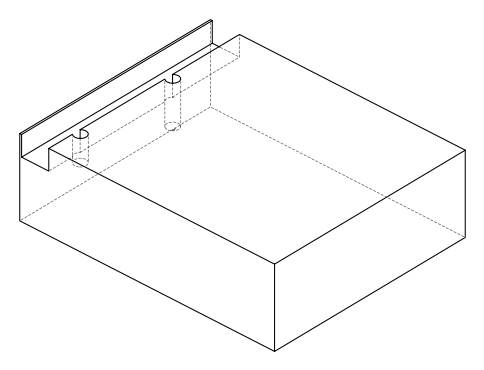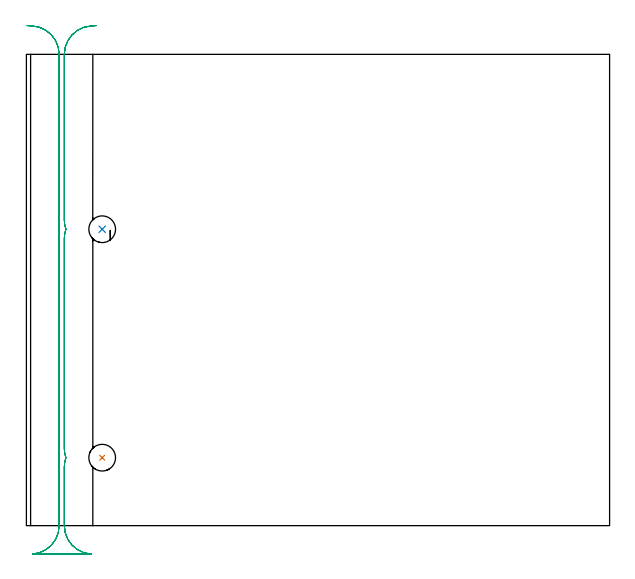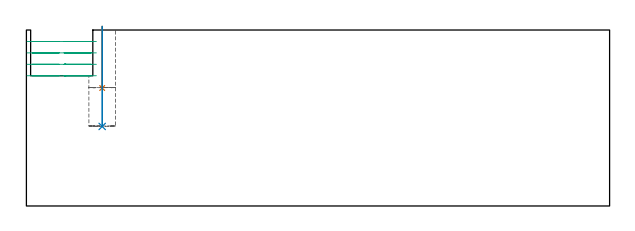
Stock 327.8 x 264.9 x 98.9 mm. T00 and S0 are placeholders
(PLAN: 3 operations, 1 tool changes, 5.8 min)
(1 INDEXABLE_INSERT_DRILL_BLIND_HOLE_FROM_SOLID | STEP1POCKET | NXT0302_001 | 0.14 min | 5721 mm3)
(2 INDEXABLE_INSERT_DRILL_BLIND_HOLE_FROM_SOLID_1 | STEP1POCKET_1 | NXT0302_001 | 0.23 min | 9529 mm3)
(3 MILL_RECTANGULAR_SLOT | SLOT_RECTANGULAR | UGT0201_004 | Follow Part, ap 8, ae 75% | 5.39 min | 236784 mm3)
(TOOL NXT0302_001 | Index. Insert Drill 15mm [880-D1500L20-05] | D15 PA176 FL75 Z2)
(TOOL UGT0201_004 | End Mill 32 mm | D32 FL53 Z6)
(OP 1 INDEXABLE_INSERT_DRILL_BLIND_HOLE_FROM_SOLID)
G17 G21 G94 G90
T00 M6
G54
G17 G0 G90 X42.6 Y38.2 S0 M3
G43 Z108.9 H1
G94 G81 G98 Z66.3 F250. R100.9
G80
M5
M2
(OP 2 INDEXABLE_INSERT_DRILL_BLIND_HOLE_FROM_SOLID_1)
G17 G21 G94 G90
T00 M6
G54
G17 G0 G90 X42.6 Y166.6 S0 M3
G43 Z108.9 H1
G94 G81 G98 Z44.7 F250. R100.9
G80
M5
M2
(OP 3 MILL_RECTANGULAR_SLOT)
G17 G21 G94 G90
T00 M6
G54
G17 G0 G90 X0.385 Y281.054 S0 M3
G43 Z108.9 H0
Z92.475
G94 G1 X3.379 Y280.87 F250.
G2 X18.4 Y264.9 R16. F500.
G1 Y0.
G2 X3.379 Y-15.97 R16.
G1 Y-16.
X36.321
Y-15.97
G2 X21.3 Y0. R16.
G1 Y32.823
G2 X22.231 Y38.2 R16.
X21.3 Y43.577 R16.
G1 Y161.223
G2 X22.231 Y166.6 R16.
X21.3 Y171.977 R16.
G1 Y264.9
G2 X36.321 Y280.87 R16.
G1 X39.315 Y281.054 F250.
G0 X0.385 Z86.05
G1 X3.379 Y280.87
G2 X18.4 Y264.9 R16. F500.
G1 Y0.
G2 X3.379 Y-15.97 R16.
G1 Y-16.
X36.321
Y-15.97
G2 X21.3 Y0. R16.
G1 Y32.823
G2 X22.231 Y38.2 R16.
X21.3 Y43.577 R16.
G1 Y161.223
G2 X22.231 Y166.6 R16.
X21.3 Y171.977 R16.
G1 Y264.9
G2 X36.321 Y280.87 R16.
G1 X39.315 Y281.054 F250.
G0 X0.385 Z79.625
G1 X3.379 Y280.87
G2 X18.4 Y264.9 R16. F500.
G1 Y0.
G2 X3.379 Y-15.97 R16.
G1 Y-16.
X36.321
Y-15.97
G2 X21.3 Y0. R16.
G1 Y32.823
G2 X22.231 Y38.2 R16.
X21.3 Y43.577 R16.
G1 Y161.223
G2 X22.231 Y166.6 R16.
X21.3 Y171.977 R16.
G1 Y264.9
G2 X36.321 Y280.87 R16.
G1 X39.315 Y281.054 F250.
G0 X0.385 Z73.2
G1 X3.379 Y280.87
G2 X18.4 Y264.9 R16. F500.
G1 Y0.
G2 X3.379 Y-15.97 R16.
G1 Y-16.
X36.321
Y-15.97
G2 X21.3 Y0. R16.
G1 Y32.823
G2 X22.231 Y38.2 R16.
X21.3 Y43.577 R16.
G1 Y161.223
G2 X22.231 Y166.6 R16.
X21.3 Y171.977 R16.
G1 Y264.9
G2 X36.321 Y280.87 R16.
G1 X39.315 Y281.054 F250.
G0 Z108.9
M5
M2
